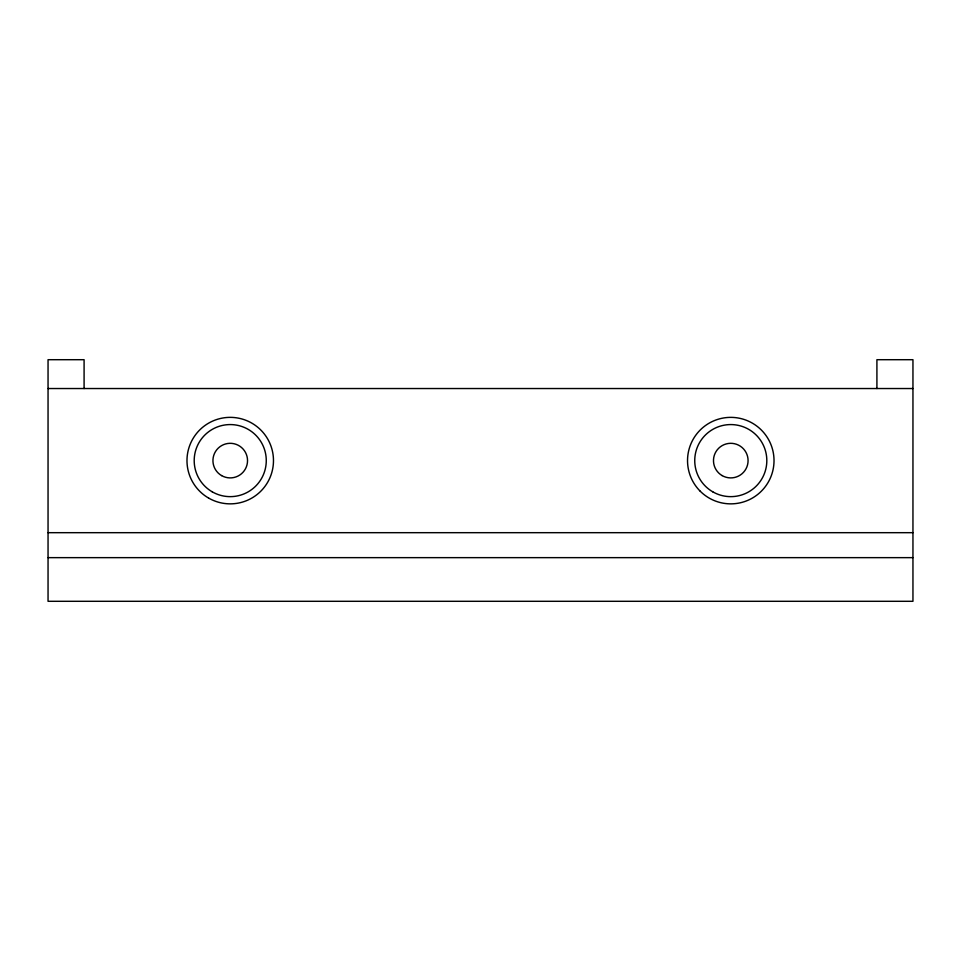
<?xml version="1.0" encoding="UTF-8"?>
<svg xmlns="http://www.w3.org/2000/svg" width="961" height="961" viewBox="0 0 961 961"><rect width="100%" height="100%" fill="white"/><g stroke="black" fill="none" stroke-linecap="round" stroke-linejoin="round"><path stroke-width="1.44" d="M48.05 388.532L912.95 388.532M48.05 532.682L912.95 532.682M48.05 557.644L912.95 557.644M876.912 388.532L876.912 359.702L912.95 359.702L912.95 601.298L48.05 601.298L48.05 359.702L84.087 359.702L84.087 388.532M700.197 491.191A43.245 43.245 0 0 0 772.548 471.803A43.245 43.245 0 0 0 719.585 418.84A43.245 43.245 0 0 0 700.197 491.191M712.762 491.816A36.037 36.037 0 0 0 766.818 460.607A36.037 36.037 0 0 0 712.762 429.399A36.037 36.037 0 0 0 712.762 491.816M221.583 475.587A17.298 17.298 0 0 0 247.53 460.607A17.298 17.298 0 0 0 221.583 445.628A17.298 17.298 0 0 0 221.583 475.587M208.609 498.062A43.245 43.245 0 0 0 273.477 460.607A43.245 43.245 0 0 0 208.609 423.152A43.245 43.245 0 0 0 208.609 498.062M212.213 491.816A36.037 36.037 0 0 0 266.269 460.607A36.037 36.037 0 0 0 212.213 429.399A36.037 36.037 0 0 0 212.213 491.816M722.131 475.587A17.298 17.298 0 0 0 748.078 460.607A17.298 17.298 0 0 0 722.131 445.628A17.298 17.298 0 0 0 722.131 475.587"/></g></svg>
